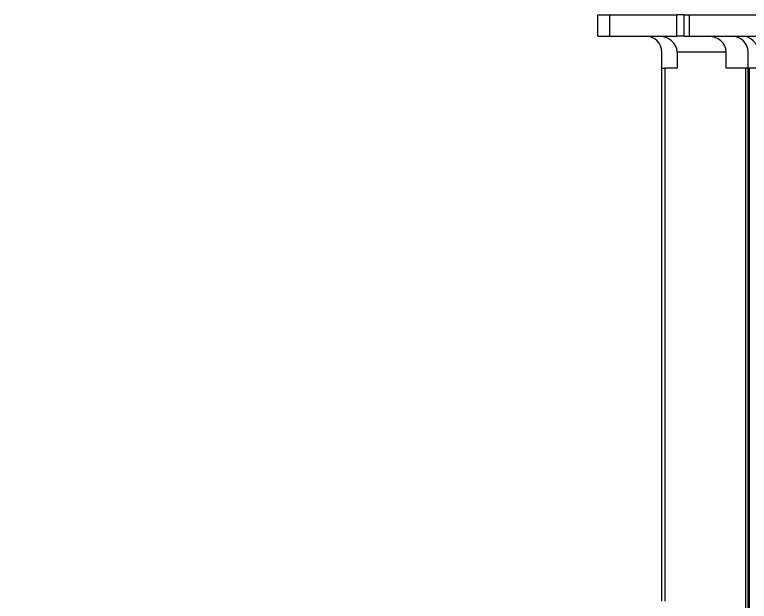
# Model space of a CAD drawing. Extents: x -2833 to -229, y 127 to 2035.
# Drawn here: x -2172 to -2103.1, y 809.9 to 864.9 of the extents above; entities that cross this region are included whole.
import ezdxf

# ---------------------------------------------------------------- set-up
doc = ezdxf.new("R2010")
doc.units = 0
doc.header["$LTSCALE"] = 0.5
doc.header["$MEASUREMENT"] = 0
doc.layers.get('0').update_dxf_attribs({"linetype": 'CONTINUOUS'})

msp = doc.modelspace()

# ---------------------------------------------------------------- hatches: boundary and pattern name
h = msp.add_hatch()
h.set_pattern_fill('ANSI31', color=3, scale=99.955177)
h.set_pattern_definition([(45, (-7707.805, 4510.419), (-8.834873, 8.834873), [])])
edge = h.paths.add_edge_path()
edge.add_spline(control_points=[(-2338.18, 657.697), (-2328.676, 656.706), (-2317.67, 641.047), (-2308.194, 640.806)], knot_values=[20.260587, 20.260587, 20.260587, 20.260587, 53.794277, 53.794277, 53.794277, 53.794277], degree=3, periodic=0)
edge.add_line((-2308.194, 640.806), (-2308.194, 1139.163))
edge.add_line((-2308.194, 1139.163), (-2338.18, 1139.163))
edge.add_line((-2338.18, 1139.163), (-2338.18, 657.697))
edge = h.paths.add_edge_path()
edge.add_spline(control_points=[(-2308.194, 620.815), (-2317.67, 621.056), (-2328.676, 636.715), (-2338.18, 637.706)], knot_values=[20.260587, 20.260587, 20.260587, 20.260587, 53.794277, 53.794277, 53.794277, 53.794277], degree=3, periodic=0)
edge.add_line((-2338.18, 637.706), (-2338.18, 517.424))
edge.add_line((-2338.18, 517.424), (-1894.657, 517.424))
edge.add_line((-1894.657, 517.424), (-1894.657, 547.41))
edge.add_line((-1894.657, 547.41), (-2308.194, 547.41))
edge.add_line((-2308.194, 547.41), (-2308.194, 620.815))

# ---------------------------------------------------------------- linework, layer by layer
at = {"color": 7, "linetype": 'Continuous', "lineweight": 25}
for p, q in [((-2117.279, 864.856), (-2116.208, 864.856)), ((-2117.279, 862.857), (-2117.279, 864.856)), ((-2116.208, 864.856), (-2109.87, 864.856)), ((-2116.208, 864.856), (-2116.208, 862.857)), ((-2109.87, 862.857), (-2109.87, 864.856)), ((-2109.2, 864.856), (-2109.87, 864.856)), ((-2109.2, 864.856), (-2108.718, 864.856)), ((-2109.2, 862.857), (-2109.2, 864.856)), ((-2108.718, 864.856), (-2074.531, 864.856)), ((-2108.718, 864.856), (-2108.718, 862.857)), ((-2117.279, 862.857), (-2116.208, 862.857)), ((-2116.208, 862.857), (-2109.87, 862.857)), ((-2109.2, 862.857), (-2109.87, 862.857)), ((-2109.2, 862.857), (-2108.718, 862.857)), ((-2108.718, 862.857), (-2074.531, 862.857)), ((-2111.282, 859.858), (-2111.282, 861.358)), ((-2105.243, 861.358), (-2109.86, 861.358)), ((-2109.86, 861.358), (-2109.86, 859.858)), ((-2105.243, 859.858), (-2105.243, 861.358)), ((-2103.203, 859.858), (-2103.203, 861.358)), ((-2111.282, 859.858), (-2111.014, 859.858)), ((-2111.282, 809.882), (-2111.282, 859.858)), ((-2109.86, 859.858), (-2111.014, 859.858)), ((-2111.014, 859.858), (-2111.014, 809.882)), ((-2103.404, 859.858), (-2105.243, 859.858)), ((-2103.203, 859.858), (-2103.404, 859.858)), ((-2103.404, 797.886), (-2103.404, 859.858)), ((-2103.203, 859.858), (-2103.082, 859.858)), ((-2103.203, 797.886), (-2103.203, 859.858)), ((-2102.24, 859.858), (-2103.082, 859.858)), ((-2103.082, 859.858), (-2103.082, 740.388))]:
    msp.add_line(p, q, dxfattribs=at)
for centre in [(-2112.781, 861.358), (-2104.702, 861.358)]:
    msp.add_arc(centre, 1.499, 0, 90, dxfattribs=at)
for centre, major_axis, ratio in [((-2111.591, 861.358), (-1.731, 0), 0.866025), ((-2106.974, 861.358), (-1.731, 0), 0.866025), ((-2103.835, 861.358), (-1.596, 0), 0.939693)]:
    msp.add_ellipse(centre, major_axis=major_axis, ratio=ratio, start_param=3.141593, end_param=4.712389, dxfattribs=at)

doc.saveas('drawing.dxf')
